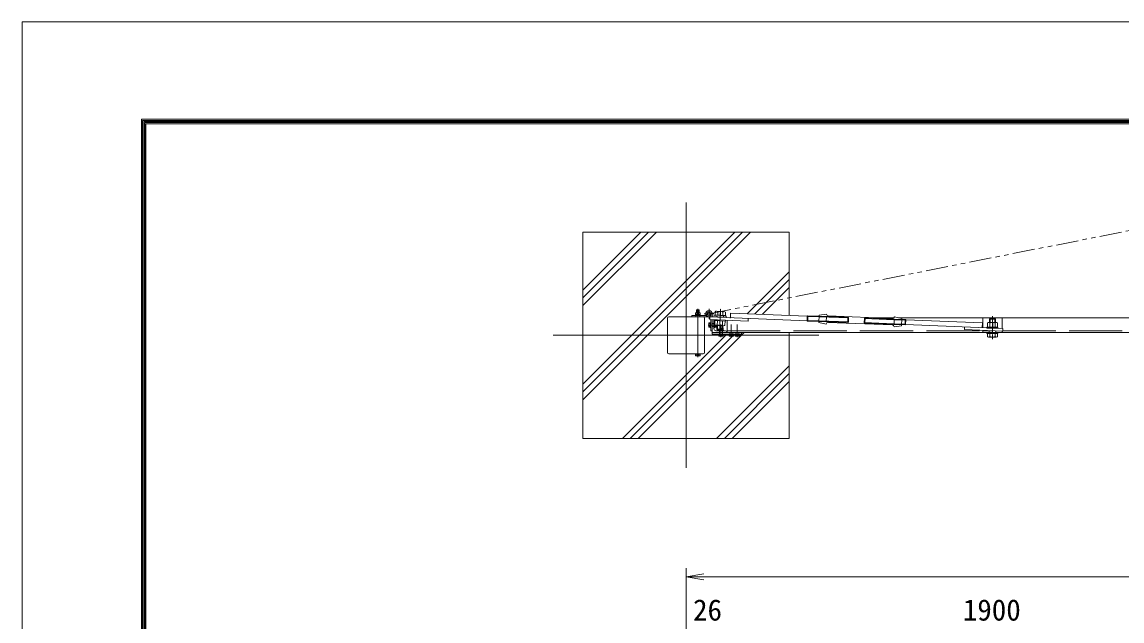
# Model space of a CAD drawing. Units: millimetres, scale not verified. Extents: x -6300 to 6300, y -4455 to 4455.
# Drawn here: x -6300 to -2572, y 2423 to 4455 of the extents above; entities that cross this region are included whole.
import ezdxf
from ezdxf.enums import TextEntityAlignment as Align

# ---------------------------------------------------------------- set-up
doc = ezdxf.new("R2010")
doc.units = ezdxf.units.MM
doc.header["$LTSCALE"] = 30
for name, pattern in [('DASHED', [7.5, 6, -1.5]), ('USER1', [50.8, 31.75, -6.35, 6.35, -6.35]), ('USER2', [0.375, 0.25, -0.125]), ('USER3', [1.125, 0.75, -0.125, 0.125, -0.125]), ('USER4', [5, 2.5, -0.5, 0.5, -0.5, 0.5, -0.5])]:
    doc.linetypes.add(name, pattern=pattern)
for name, color, linetype, lineweight in [('0-0_D-STR1', 1, 'Continuous', 18), ('0-1_D-BMK', 2, 'USER1', 13), ('0-2_D-STR4', 7, 'Continuous', 9), ('0-4_D-DCR-HCH', 7, 'Continuous', 9), ('0-5_D-STR-DIM', 7, 'Continuous', 9), ('0-6_0', 7, 'Continuous', 9), ('0-7_D-STR3', 3, 'Continuous', 13), ('0-B_D-TTL', 7, 'Continuous', 9)]:
    doc.layers.add(name, color=color, linetype=linetype, lineweight=lineweight)
doc.styles.add('ＭＳ ゴシック', font='')
doc.styles.get('ＭＳ ゴシック').set_extended_font_data('MS Gothic')

# ---------------------------------------------------------------- blocks, each defined once
blk = doc.blocks.new('_Open')
at = {"layer": '0-6_0'}
blk.add_line((-30, 5), (0, 0), dxfattribs=at)
blk.add_lwpolyline([(-30, -5), (0, 0), (-30, 0)], dxfattribs=at)
blk = doc.blocks.new('U48')
at = {"layer": '0-7_D-STR3'}
for p, q in [((-555, 90), (-555, 0)), ((-555, 90), (555, 90)), ((-555, 0), (555, 0)), ((-519.2, 404.8), (-519.1, 89.4)), ((389.4, 479.9), (-390, 479.5)), ((-260.7, 404.9), (-260.5, 89.6)), ((260.2, 405.2), (260.4, 89.9)), ((518.8, 405.4), (518.9, 90)), ((555, 90), (555, 0)), ((-554.5, -405), (-554.5, -495)), ((-554.5, -405), (555.5, -405)), ((-554.5, -495), (555.5, -495)), ((-518.2, -900.7), (-518.5, -495.3)), ((390.5, -974.8), (-388.9, -975.2)), ((-298.9, -975.2), (-299.1, -1345.2)), ((-259.7, -900.5), (-259.9, -495.2)), ((-233.9, -975.1), (-234.1, -1410.1)), ((236.2, -974.9), (236, -1409.9)), ((261.2, -900.2), (260.9, -494.9)), ((301.1, -974.8), (300.9, -1344.9)), ((519.8, -900.1), (519.5, -494.7)), ((555.5, -405), (555.5, -495)), ((300.9, -1344.9), (-299.1, -1345.2)), ((-299.1, -1345.2), (-234.1, -1410.1)), ((236, -1409.9), (-234.1, -1410.1)), ((300.9, -1344.9), (236, -1409.9))]:
    blk.add_line(p, q, dxfattribs=at)
at = {"layer": '0-7_D-STR3', "color": 2, "linetype": 'USER3'}
blk.add_line((-0.5, 739.6), (0.7, -1605.2), dxfattribs=at)
at = {"layer": '0-7_D-STR3'}
for centre, radius, start, end in [((-389.9, 330.2), 149.3, 30.03245, 150.03245), ((0, -11.9), 491.6, 58.04527, 122.01963), ((389.5, 330.6), 149.3, 30.03245, 150.03245), ((-389, -825.9), 149.3, 210.03245, 330.03245), ((0.5, -483.4), 491.6, 238.04527, 302.01963), ((390.4, -825.5), 149.3, 210.03245, 330.03245)]:
    blk.add_arc(centre, radius, start, end, dxfattribs=at)
blk = doc.blocks.new('U54')
at = {"layer": '0-7_D-STR3'}
for p, q in [((-555, 90), (-555, 0)), ((-555, 90), (555, 90)), ((-555, 0), (555, 0)), ((-519.2, 404.8), (-519.1, 89.4)), ((389.4, 479.9), (-390, 479.5)), ((-260.7, 404.9), (-260.5, 89.6)), ((260.2, 405.2), (260.4, 89.9)), ((518.8, 405.4), (518.9, 90)), ((555, 90), (555, 0)), ((-554.5, -451.1), (-554.5, -541.1)), ((-554.5, -451.1), (555.5, -451.1)), ((-554.5, -541.1), (555.5, -541.1)), ((-518.2, -946.8), (-518.5, -541.4)), ((390.5, -1020.9), (-388.9, -1021.4)), ((-298.9, -1021.3), (-299.1, -1345.2)), ((-259.6, -946.6), (-259.9, -541.3)), ((-233.9, -1021.3), (-234.1, -1410.1)), ((236.2, -1021), (236, -1409.9)), ((261.2, -946.3), (261, -541)), ((301.1, -1021), (300.9, -1344.9)), ((519.8, -946.2), (519.5, -540.8)), ((555.5, -451.1), (555.5, -541.1)), ((300.9, -1344.9), (-299.1, -1345.2)), ((-299.1, -1345.2), (-234.1, -1410.1)), ((236, -1409.9), (-234.1, -1410.1)), ((300.9, -1344.9), (236, -1409.9))]:
    blk.add_line(p, q, dxfattribs=at)
at = {"layer": '0-7_D-STR3', "color": 2, "linetype": 'USER3'}
blk.add_line((-0.4, 693.4), (0.7, -1651.3), dxfattribs=at)
at = {"layer": '0-7_D-STR3'}
for centre, radius, start, end in [((-389.9, 330.2), 149.3, 30.03245, 150.03245), ((0, -11.9), 491.6, 58.04527, 122.01963), ((389.5, 330.6), 149.3, 30.03245, 150.03245), ((-389, -872.1), 149.3, 210.03245, 330.03245), ((0.5, -529.5), 491.6, 238.04527, 302.01963), ((390.4, -871.6), 149.3, 210.03245, 330.03245)]:
    blk.add_arc(centre, radius, start, end, dxfattribs=at)

msp = doc.modelspace()

# ---------------------------------------------------------------- linework, layer by layer
at = {"layer": '0-0_D-STR1'}
for p, q in [((-4112.01, 3334.26), (-4112.01, 3450.06)), ((-4107.41, 3454.66), (-3991.61, 3454.66)), ((-3987.01, 3334.26), (-3987.01, 3450.06)), ((-3955.01, 3414.36), (-3955.01, 3445)), ((-3910.01, 3443.23), (-3910.01, 3401.86)), ((-3900.49, 3451.86), (-3898.86, 3451.86)), ((-3410.13, 3451.86), (-3344.36, 3451.86)), ((-3329.1, 3451.86), (-2112.01, 3451.86)), ((-3915.51, 3407.86), (-3948.51, 3407.86)), ((-3911.01, 3403.36), (-3911.01, 3401.86)), ((-3910.01, 3401.86), (-2112.01, 3401.86)), ((-4107.41, 3329.66), (-3991.61, 3329.66))]:
    msp.add_line(p, q, dxfattribs=at)
at = {"layer": '0-0_D-STR1', "linetype": 'DASHED'}
for p, q in [((-3961.01, 3431.86), (-3955.01, 3431.86)), ((-3961.01, 3421.86), (-3955.01, 3421.86)), ((-3936.01, 3407.86), (-3936.01, 3401.86)), ((-3926.01, 3407.86), (-3926.01, 3401.86)), ((-3910.01, 3407.86), (-3010.22, 3407.86)), ((-2975.98, 3407.86), (-2112.01, 3407.86))]:
    msp.add_line(p, q, dxfattribs=at)
at = {"layer": '0-0_D-STR1'}
msp.add_lwpolyline([(-3961.01, 3445.23), (-3961.01, 3401.86), (-3911.01, 3401.86)], dxfattribs=at)
for centre, radius, start, end in [((-4107.41, 3450.06), 4.6, 90, 180), ((-3991.61, 3450.06), 4.6, 0, 90), ((-3948.51, 3414.36), 6.5, 180, 270), ((-3915.51, 3403.36), 4.5, 0, 90), ((-4107.41, 3334.26), 4.6, 180, 270), ((-3991.61, 3334.26), 4.6, 270, 0)]:
    msp.add_arc(centre, radius, start, end, dxfattribs=at)
at = {"layer": '0-1_D-BMK'}
for p, q in [((-4049.51, 2942.16), (-4049.51, 3842.16)), ((-4009.51, 3318.16), (-4009.51, 3481.66)), ((-3971.51, 3448.49), (-3971.51, 3481.83)), ((-3934.46, 3437.18), (-3933.2, 3469.16)), ((-3988.18, 3465.16), (-3954.83, 3465.16)), ((-3933.49, 3452.16), (-3933.55, 3462.16)), ((-3011.28, 3400.9), (-3010.02, 3432.87)), ((-3938.55, 3426.86), (-3974.66, 3426.86)), ((-3931.01, 3385.86), (-3931.01, 3428.76)), ((-3896, 3385.86), (-3896, 3428.76)), ((-3876, 3385.86), (-3876, 3428.76)), ((-3011, 3412.86), (-3011, 3396.86)), ((-4499.51, 3392.16), (-3599.51, 3392.16))]:
    msp.add_line(p, q, dxfattribs=at)
at = {"layer": '0-1_D-BMK', "linetype": 'USER4'}
msp.add_line((-3971.51, 3465.16), (-2117.85, 3832.56), dxfattribs=at)
at = {"layer": '0-2_D-STR4'}
msp.add_line((-3699.51, 3742.16), (-3699.51, 3460.04), dxfattribs=at)
msp.add_lwpolyline([(-3699.51, 3401.86), (-3699.51, 3042.16), (-4399.51, 3042.16), (-4399.51, 3742.16), (-3699.51, 3742.16)], dxfattribs=at)
at = {"layer": '0-4_D-DCR-HCH'}
for p, q in [((-4399.51, 3492.78), (-4150.12, 3742.16)), ((-4399.51, 3519.29), (-4176.64, 3742.16)), ((-4399.51, 3545.81), (-4203.15, 3742.16)), ((-4399.51, 3173.75), (-3831.09, 3742.16)), ((-4399.51, 3200.26), (-3857.61, 3742.16)), ((-4399.51, 3226.78), (-3884.12, 3742.16)), ((-3841.62, 3465.63), (-3699.51, 3607.75)), ((-3816.11, 3464.63), (-3699.51, 3581.23)), ((-3790.59, 3463.62), (-3699.51, 3554.71)), ((-4265.09, 3042.16), (-3911.39, 3395.86)), ((-4212.06, 3042.16), (-3852.36, 3401.86)), ((-3888.5, 3391.94), (-3885, 3395.44)), ((-4238.57, 3042.16), (-3891.59, 3389.14)), ((-3946.06, 3042.16), (-3699.51, 3288.72)), ((-3919.54, 3042.16), (-3699.51, 3262.2)), ((-3893.03, 3042.16), (-3699.51, 3235.68))]:
    msp.add_line(p, q, dxfattribs=at)
at = {"layer": '0-5_D-STR-DIM'}
for p, q in [((-4049.51, 2104.73), (-4049.51, 2602.76)), ((-3989.51, 2572.76), (-109.51, 2572.76))]:
    msp.add_line(p, q, dxfattribs=at)
at = {"layer": '0-7_D-STR3'}
for p, q in [((-4017.01, 3462.76), (-4017.01, 3468.56)), ((-4003.73, 3469.26), (-4015.27, 3469.26)), ((-4013.51, 3469.26), (-4013.51, 3477.06)), ((-4013.26, 3462.76), (-4013.26, 3468.56)), ((-4012.51, 3469.26), (-4012.51, 3478.06)), ((-4005.51, 3477.06), (-4006.51, 3478.06)), ((-4005.76, 3462.76), (-4005.76, 3468.56)), ((-4005.51, 3469.26), (-4005.51, 3477.06)), ((-4002.01, 3462.76), (-4002.01, 3468.56)), ((-3898.86, 3451.8), (-3898.23, 3467.86)), ((-3898.23, 3467.86), (-3638.43, 3457.64)), ((-4029.51, 3459.16), (-3980.12, 3459.16)), ((-4029.51, 3459.16), (-4029.51, 3454.66)), ((-4029.51, 3454.66), (-3971.51, 3454.66)), ((-4018.51, 3459.16), (-4018.51, 3460.76)), ((-4000.51, 3460.76), (-4018.51, 3460.76)), ((-4018.51, 3459.16), (-4000.51, 3459.16)), ((-4017.21, 3460.76), (-4017.21, 3462.76)), ((-4001.81, 3460.76), (-4017.21, 3460.76)), ((-4002.01, 3462.76), (-4017.01, 3462.76)), ((-4009.13, 3460.76), (-4010.28, 3462.76)), ((-4008.44, 3460.76), (-4009.59, 3462.76)), ((-4000.51, 3459.16), (-4000.51, 3460.76)), ((-3972.61, 3432.49), (-3972.61, 3421.23)), ((-3913.85, 3452.39), (-3971.8, 3454.66)), ((-3971.53, 3434.36), (-3967.11, 3434.36)), ((-3971.53, 3430.62), (-3967.11, 3430.62)), ((-3968.81, 3454.55), (-3969.16, 3445.55)), ((-3969.16, 3445.55), (-3839.26, 3440.45)), ((-3968.81, 3454.55), (-3639.06, 3441.59)), ((-3968.08, 3460.24), (-3965.51, 3456.55)), ((-3967.11, 3434.36), (-3967.11, 3419.36)), ((-3965.51, 3465.16), (-3965.51, 3454.42)), ((-3965.51, 3445.41), (-3965.51, 3407.16)), ((-3961.01, 3465.16), (-3961.01, 3454.24)), ((-3913.67, 3456.88), (-3961.01, 3458.74)), ((-3955.01, 3435.86), (-3953.41, 3435.86)), ((-3953.41, 3435.86), (-3953.41, 3417.86)), ((-3951.85, 3434.56), (-3953.41, 3434.56)), ((-3913.85, 3452.39), (-3913.67, 3456.88)), ((-3838.91, 3449.44), (-3839.26, 3440.45)), ((-3638.39, 3458.68), (-3639.1, 3440.69)), ((-3637.22, 3442.79), (-3639.1, 3440.69)), ((-3639.1, 3440.69), (-3599.13, 3439.12)), ((-3636.69, 3456.44), (-3638.39, 3458.68)), ((-3638.39, 3458.68), (-3598.42, 3457.1)), ((-3636.69, 3456.44), (-3637.22, 3442.79)), ((-3637.22, 3442.79), (-3599.04, 3441.29)), ((-3636.69, 3456.44), (-3598.51, 3454.94)), ((-3598.29, 3460.56), (-3599.26, 3435.68)), ((-3599.26, 3435.68), (-3574.46, 3430.29)), ((-3501.37, 3435.28), (-3599.13, 3439.12)), ((-3598.29, 3460.56), (-3573.13, 3463.98)), ((-3350.11, 3427.19), (-3568.53, 3435.77)), ((-3349.24, 3449.47), (-3567.65, 3458.05)), ((-3445.26, 3435.24), (-3443.18, 3432.99)), ((-3442.47, 3450.97), (-3444.73, 3448.91)), ((-3345.34, 3431.31), (-3307.16, 3429.81)), ((-3344.81, 3444.96), (-3306.62, 3443.47)), ((-3344.72, 3447.13), (-3304.75, 3445.56)), ((-3318.5, 3449.56), (-3343.31, 3454.95)), ((-3318.5, 3449.56), (-3319.48, 3424.68)), ((-3306.62, 3443.47), (-3307.16, 3429.81)), ((-3306.62, 3443.45), (-3304.75, 3445.56)), ((-3304.75, 3445.56), (-3305.45, 3427.57)), ((-3304.79, 3444.53), (-3305.42, 3428.45)), ((-3044.99, 3434.32), (-3304.79, 3444.53)), ((-3045.62, 3418.26), (-3044.99, 3434.32)), ((-3043.5, 3451.86), (-2978.5, 3451.86)), ((-3043.5, 3418.18), (-3043.5, 3451.86)), ((-2978.5, 3415.62), (-2978.5, 3451.86)), ((-3971.53, 3423.1), (-3967.11, 3423.1)), ((-3971.53, 3419.36), (-3967.11, 3419.36)), ((-3965.51, 3407.16), (-3961.01, 3407.16)), ((-3951.41, 3426.49), (-3953.41, 3427.64)), ((-3951.41, 3425.79), (-3953.41, 3426.95)), ((-3951.41, 3419.16), (-3951.41, 3427.35)), ((-3951.41, 3427.35), (-3951.41, 3419.36)), ((-3951.41, 3423.11), (-3945.61, 3423.11)), ((-3951.41, 3419.36), (-3945.61, 3419.36)), ((-3944.91, 3425.58), (-3944.91, 3425.11)), ((-3940.01, 3407.86), (-3922.01, 3407.86)), ((-3922.01, 3407.86), (-3940.01, 3407.86)), ((-3938.51, 3389.84), (-3938.51, 3394.26)), ((-3923.51, 3394.26), (-3938.51, 3394.26)), ((-3934.76, 3389.84), (-3934.76, 3394.26)), ((-3930.63, 3409.46), (-3931.25, 3410.54)), ((-3929.94, 3409.46), (-3930.54, 3410.51)), ((-3927.25, 3389.84), (-3927.25, 3394.26)), ((-3923.51, 3411.46), (-3926.49, 3411.46)), ((-3923.51, 3411.46), (-3923.51, 3417.26)), ((-3923.51, 3389.84), (-3923.51, 3394.26)), ((-3903.5, 3389.84), (-3903.5, 3394.26)), ((-3888.5, 3394.26), (-3903.5, 3394.26)), ((-3899.76, 3389.84), (-3899.76, 3394.26)), ((-3892.24, 3389.84), (-3892.24, 3394.26)), ((-3888.5, 3389.84), (-3888.5, 3394.26)), ((-3883.5, 3389.84), (-3883.5, 3394.26)), ((-3868.5, 3394.26), (-3883.5, 3394.26)), ((-3879.76, 3389.84), (-3879.76, 3394.26)), ((-3872.24, 3389.84), (-3872.24, 3394.26)), ((-3868.5, 3389.84), (-3868.5, 3394.26)), ((-3345.43, 3429.15), (-3305.45, 3427.57)), ((-3319.48, 3424.68), (-3344.63, 3421.26)), ((-3307.16, 3429.81), (-3305.45, 3427.57)), ((-2975.68, 3415.51), (-3305.42, 3428.47)), ((-3105.58, 3420.62), (-3105.93, 3411.62)), ((-2976.03, 3406.52), (-3105.93, 3411.62)), ((-3043.5, 3401.86), (-3043.5, 3409.17)), ((-3043.5, 3407.86), (-3010.05, 3407.86)), ((-3043.5, 3401.86), (-2978.5, 3401.86)), ((-2978.5, 3401.86), (-2978.5, 3406.62)), ((-2975.68, 3415.51), (-2976.03, 3406.52)), ((-3925.38, 3388.76), (-3936.63, 3388.76)), ((-3890.37, 3388.76), (-3901.63, 3388.76)), ((-3870.37, 3388.76), (-3881.63, 3388.76)), ((-4000.51, 3329.66), (-4018.51, 3329.66)), ((-4018.51, 3328.06), (-4018.51, 3329.66)), ((-4000.51, 3328.06), (-4018.51, 3328.06)), ((-4017.01, 3323.64), (-4017.01, 3328.06)), ((-4002.01, 3328.06), (-4017.01, 3328.06)), ((-4003.88, 3322.56), (-4015.13, 3322.56)), ((-4013.26, 3323.64), (-4013.26, 3328.06)), ((-4005.75, 3323.64), (-4005.75, 3328.06)), ((-4002.01, 3323.64), (-4002.01, 3328.06)), ((-4000.51, 3328.06), (-4000.51, 3329.66))]:
    msp.add_line(p, q, dxfattribs=at)
at = {"layer": '0-7_D-STR3', "linetype": 'USER2'}
for p, q in [((-4016.26, 3459.16), (-4016.26, 3454.66)), ((-4002.76, 3459.16), (-4002.76, 3454.66)), ((-3944.82, 3453.6), (-3944.65, 3458.1)), ((-3922.84, 3452.74), (-3922.66, 3457.24)), ((-3022, 3407.86), (-3022, 3401.86)), ((-3000, 3407.47), (-3000, 3401.86))]:
    msp.add_line(p, q, dxfattribs=at)
at = {"layer": '0-7_D-STR3', "linetype": 'DASHED'}
for p, q in [((-3599.13, 3439.13), (-3574.15, 3438.14)), ((-3599.04, 3441.29), (-3574.06, 3440.31)), ((-3499.12, 3437.36), (-3599.04, 3441.29)), ((-3598.51, 3454.94), (-3573.53, 3453.96)), ((-3498.59, 3451.01), (-3598.51, 3454.94)), ((-3598.42, 3457.11), (-3573.44, 3456.13)), ((-3500.67, 3453.26), (-3598.42, 3457.1)), ((-3573.44, 3456.13), (-3574.15, 3438.14)), ((-3500.67, 3453.26), (-3501.37, 3435.28)), ((-3345.34, 3431.31), (-3445.26, 3435.24)), ((-3442.47, 3450.97), (-3443.18, 3432.99)), ((-3345.43, 3429.15), (-3443.18, 3432.99)), ((-3344.72, 3447.13), (-3442.47, 3450.97)), ((-3343.62, 3447.1), (-3344.33, 3429.11)), ((-3319.26, 3430.3), (-3344.24, 3431.28)), ((-3318.72, 3443.95), (-3343.7, 3444.93)), ((-3318.64, 3446.11), (-3343.62, 3447.1)), ((-3936.01, 3395.86), (-3936.01, 3401.86)), ((-3926.01, 3395.86), (-3926.01, 3401.86)), ((-3901, 3395.86), (-3901, 3401.86)), ((-3891, 3395.86), (-3891, 3401.86)), ((-3881, 3395.86), (-3881, 3401.86)), ((-3871, 3395.86), (-3871, 3401.86)), ((-3319.34, 3428.13), (-3344.33, 3429.11))]:
    msp.add_line(p, q, dxfattribs=at)
at = {"layer": '0-7_D-STR3'}
for points in [[(-4005.51, 3477.06), (-4013.51, 3477.06), (-4012.51, 3478.06)], [(-4006.51, 3469.26), (-4006.51, 3478.06), (-4012.51, 3478.06)], [(-4001.81, 3460.76), (-4001.81, 3462.76), (-4017.21, 3462.76)], [(-3955.01, 3435.86), (-3955.01, 3417.86), (-3953.41, 3417.86)], [(-3951.41, 3419.16), (-3953.41, 3419.16), (-3953.41, 3434.56)], [(-3922.01, 3407.86), (-3922.01, 3409.46), (-3940.01, 3409.46), (-3940.01, 3407.86)], [(-3923.31, 3409.46), (-3938.71, 3409.46), (-3938.71, 3410.83)], [(-3923.31, 3409.46), (-3923.31, 3411.46), (-3926.5, 3411.46)]]:
    msp.add_lwpolyline(points, dxfattribs=at)
for points in [[(-3965.51, 3417.86), (-3967.11, 3417.86), (-3967.11, 3435.86), (-3965.51, 3435.86)], [(-3961.01, 3401.86), (-3961.01, 3395.86), (-3861.01, 3395.86), (-3861.01, 3401.86)], [(-3940.01, 3394.26), (-3922.01, 3394.26), (-3922.01, 3395.86), (-3940.01, 3395.86)], [(-3905, 3394.26), (-3887, 3394.26), (-3887, 3395.86), (-3905, 3395.86)], [(-3885, 3394.26), (-3867, 3394.26), (-3867, 3395.86), (-3885, 3395.86)]]:
    msp.add_lwpolyline(points, close=True, dxfattribs=at)
at = {"layer": '0-7_D-STR3', "linetype": 'DASHED'}
for points in [[(-3500.67, 3453.26), (-3498.59, 3451.01), (-3499.12, 3437.36), (-3501.37, 3435.28)], [(-3344.81, 3444.96), (-3444.73, 3448.91), (-3445.26, 3435.24)]]:
    msp.add_lwpolyline(points, dxfattribs=at)
at = {"layer": '0-7_D-STR3'}
for centre, radius, start, end in [((-4015.13, 3466.42), 2.85, 48.86505, 131.13495), ((-4009.51, 3458.87), 10.39, 68.85295, 111.14705), ((-4003.88, 3466.42), 2.85, 48.83491, 131.16509), ((-3971.51, 3465.16), 10.8, 346.4638, 303.74899), ((-3971.51, 3465.16), 10.5, 0, 304.8499), ((-3971.51, 3465.16), 6, 0, 304.8499), ((-3970.45, 3432.49), 2.16, 120, 240), ((-3965.53, 3426.86), 7.08, 147.93138, 212.06862), ((-3971.51, 3465.16), 6.3, 304.8499, 342.24721), ((-3568.75, 3430.07), 5.71, 87.7491, 177.7491), ((-3567.43, 3463.76), 5.71, 177.7491, 267.7491), ((-3349.01, 3455.17), 5.71, 267.7491, 357.7491), ((-3970.45, 3421.23), 2.16, 120, 240), ((-3955.3, 3426.86), 10.39, 338.85295, 352.93441), ((-3947.75, 3421.24), 2.85, 17.03798, 41.13495), ((-3947.75, 3421.24), 2.85, 318.86505, 338.38005), ((-3925.38, 3415.12), 2.85, 48.83491, 85.87458), ((-3350.34, 3421.48), 5.71, 357.7491, 87.7491), ((-3936.63, 3390.92), 2.16, 210, 330), ((-3931.01, 3395.84), 7.08, 237.93138, 302.06862), ((-3925.38, 3390.92), 2.16, 210, 330), ((-3901.63, 3390.92), 2.16, 210, 330), ((-3896, 3395.84), 7.08, 237.93138, 302.06862), ((-3890.37, 3390.92), 2.16, 210, 330), ((-3881.63, 3390.92), 2.16, 210, 330), ((-3876, 3395.84), 7.08, 237.93138, 302.06862), ((-3870.37, 3390.92), 2.16, 210, 330), ((-4015.13, 3324.72), 2.16, 210, 330), ((-4009.51, 3329.64), 7.08, 237.93138, 302.06862), ((-4003.88, 3324.72), 2.16, 210, 330)]:
    msp.add_arc(centre, radius, start, end, dxfattribs=at)
at = {"layer": '0-B_D-TTL', "color": 2, "lineweight": 18}
msp.add_lwpolyline([(-6300, 4455), (6300, 4455), (6300, -4455), (-6300, -4455)], close=True, dxfattribs=at)
at = {"layer": '0-B_D-TTL'}
for points in [[(-5895, 4125), (5895, 4125), (5895, -4125), (-5895, -4125)], [(-5891.25, 4121.25), (5891.25, 4121.25), (5891.25, -4121.25), (-5891.25, -4121.25)], [(-5887.5, 4117.5), (5887.5, 4117.5), (5887.5, -4117.5), (-5887.5, -4117.5)], [(-5883.75, 4113.75), (5883.75, 4113.75), (5883.75, -4113.75), (-5883.75, -4113.75)], [(-5880, 4110), (5880, 4110), (5880, -4110), (-5880, -4110)]]:
    msp.add_lwpolyline(points, close=True, dxfattribs=at)

# ---------------------------------------------------------------- block references
at = {"layer": '0-5_D-STR-DIM', "xscale": 2, "yscale": 2, "rotation": 180}
msp.add_blockref('_Open', (-4049.51, 2572.76), dxfattribs=at)
at = {"layer": '0-6_0', "yscale": 0.03333333}
for name, p, xscale, rotation in [('U48', (-3933.65, 3457.67), 0.03333333, 357.7491), ('U54', (-3011.01, 3401.86), -0.03333333, 180)]:
    msp.add_blockref(name, p, dxfattribs=dict(at, xscale=xscale, rotation=rotation))

# ---------------------------------------------------------------- texts
at = {"layer": '0-5_D-STR-DIM', "style": 'ＭＳ ゴシック'}
for s, p in [('26', (-4025.71, 2402.89)), ('1900', (-3111.36, 2402.89))]:
    msp.add_text(s, height=72.14, dxfattribs=at).set_placement(p, align=Align.BOTTOM_LEFT)

doc.saveas('drawing.dxf')
